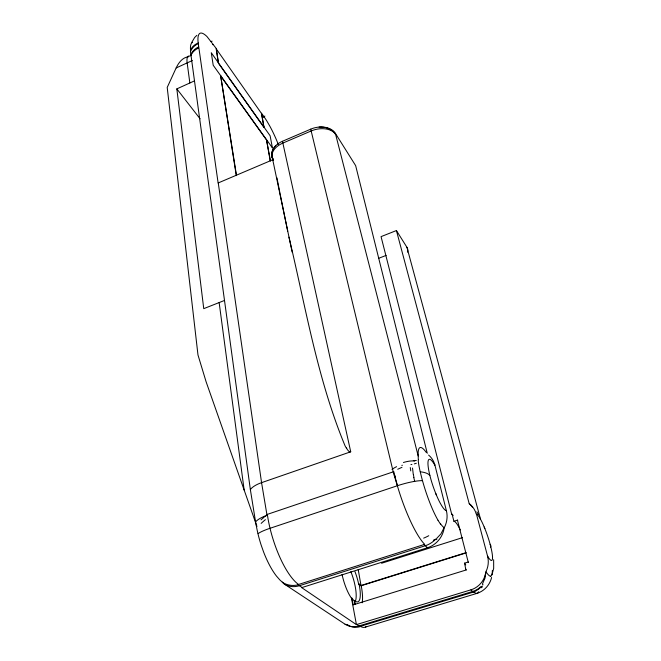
<?xml version="1.0" encoding="UTF-8"?>
<svg xmlns="http://www.w3.org/2000/svg" width="661" height="661" viewBox="0 0 661 661"><rect width="100%" height="100%" fill="white"/><g stroke="black" fill="none" stroke-linecap="round" stroke-linejoin="round"><path stroke-width="0.99" d="M490.33 576.144L489.685 575.913A38.198 6.42 72.4 0 1 486.686 572.798L485.893 571.691L485.571 574.467M485.686 572.847L485.703 572.765A20.698 19.681 -60.1 0 1 470.929 589.835L356.428 624.612L351.503 598.263A23.689 6.643 73.3 0 1 342.051 574.351M485.182 576.888L484.877 578.152A24.581 22.011 70.9 0 1 484.761 578.821M491.602 577.474C489.933 584.663 484.554 590.86 477.498 593.181M492.007 574.657L493.676 568.386L493.651 559.702M484.687 578.788L482.439 584.035M346.686 624.612L346.612 624.579A14.782 4.313 73.9 0 1 345.05 624.199L284.313 584.035A16.294 5.462 73.7 0 1 282.156 581.936A48.707 16.302 73 0 1 279.719 579.78L276.463 576.078A48.707 16.302 73 0 1 263.532 551.811L261.087 544.871A48.707 16.302 73 0 1 256.261 525.371A16.467 5.668 72.9 0 1 255.724 522.892L250.354 489.545L190.492 51.641A11.898 2.933 65.2 0 1 190.533 50.112L190.699 49.674M444.043 527.792L440.961 533.857L436.648 538.442M188.616 56.763C182.543 57.292 178.511 62.853 176.148 67.951L167.208 87.442L197.978 354.957L206.092 381.736L256.955 526.47M191.83 42.296L194.656 37.495L196.854 35.339M444.382 527.379L444.2 527.726A22.961 21.102 -52.1 0 1 427.436 547.779L301.68 587.637L356.403 624.62M256.261 525.379L256.642 524.76M480.332 587.579L478.531 589.315M273.266 159.194A18.772 12.881 -11.5 0 1 275.819 145.602L276.695 144.809A18.64 12.79 -11.5 0 1 282.47 141.272L310.736 129.151A18.781 12.956 -13.2 0 1 317.743 127.218L319.081 127.077A18.913 13.046 -13.2 0 1 335.334 133.291L355.651 165.63L427.262 453.281M261.012 519.852L263.301 517.827M263.442 517.712L265.4 515.927A22.507 8.163 -10.7 0 0 255.559 521.909M266.623 514.845L266.912 514.605A1.479 1.264 -60.4 0 1 267.333 514.374L393.799 471.657L394.716 475.606M435.516 539.219L435.739 539.07A23.069 21.169 -51.9 0 1 425.32 545.73L299.458 585.704A22.846 19.524 -60.9 0 1 284.313 584.035M434.533 539.863L434.996 539.558M434.219 540.07L433.335 540.632M397.724 469.244L401.971 467.319M176.148 67.951L192.359 60.515M278.331 144.511A36.925 8.188 66.9 0 0 269.928 126.334L267.135 121.5A36.9 8.18 66.9 0 0 265.433 118.815L261.566 113.213L264.02 127.515L218.452 63.249L216.345 48.608L207.017 36.595A40.751 9.56 65.6 0 0 198.16 42.742L218.122 182.981M224.509 300.449L203.745 308.654L176.826 88.888L194.251 80.989M236.283 175.619L220.634 75.618L236.44 175.091M270.242 160.987L266.474 139.595L270.432 160.854M273.439 159.466L218.246 182.932L261.566 482.654L266.912 514.605M480.473 518.968L406.92 247.28L396.418 230.549L381.058 236.63L451.727 514.374A31.009 5.66 71.6 0 1 453.182 515.431M378.48 258.385L386.131 255.394M416.347 463.27L414.307 463.873M282.478 141.322L350.718 451.793L261.566 482.654A22.119 9.114 -10 0 0 250.354 489.545M302.11 587.505L299.458 585.704A22.961 7.411 73.5 0 1 298.094 584.58A2.966 1.471 -6.4 0 0 298.549 584.464L424.222 544.499A2.999 1.165 -12.1 0 1 424.692 544.358A57.49 12.096 71.3 0 1 397.36 485.744L270.027 528.288A22.623 3.983 -14.8 0 0 258.137 533.609M451.727 514.374L452.124 514.25A31.009 5.652 71.6 0 1 452.347 514.349M452.124 514.25L453.909 521.256L457.429 520.124A24.35 4.363 71.5 0 1 457.734 520.182M381.562 563.263L462.419 537.657M354.974 571.608A23.689 6.635 73.2 0 1 358.626 583.944L361.146 585.464A30.199 8.453 73.2 0 1 362.154 602.807M361.146 585.464L465.947 552.67M358.626 583.944L361.046 585.786L466.154 552.902M351.503 598.263L351.916 598.139A23.689 6.635 73.2 0 0 354.246 600.783L354.949 604.518M351.916 598.139L353.164 604.873L465.898 570.055L464.576 563.147L468.195 562.024A24.35 4.363 71.5 0 0 468.542 562.594M354.246 600.783L355.205 601.122A23.697 6.627 73.2 0 0 359.287 585.233L358.997 583.828M478.688 591.752A51.897 9.461 71.6 0 1 473.838 591.95A2.884 0.859 -13.2 0 1 473.433 592.082L360.047 626.454A20.838 5.858 73.7 0 1 358.956 625.942L356.816 624.496M365.45 627.082L477.126 593.33M410.944 464.633L411.902 464.41M413.778 481.505L414.695 481.348L413.761 477.432M422.42 480.646L421.197 480.646A23.242 4.247 -16 0 0 419.479 480.745L417.099 480.993A23.242 4.247 -16 0 0 405.292 483.389L401.268 484.513A23.242 4.247 -16 0 0 397.459 485.711L395.113 477.011M434.798 464.708L434.888 465.204L434.541 464.625A27.101 5.073 71 0 0 428.353 467.914A27.101 5.073 71 0 0 440.127 502.971L441.705 505.731A27.101 5.073 71 0 0 446.117 510.581L446.373 510.631A23.986 22.011 -50.5 0 1 444.44 527.404M347.653 624.984L347.793 625.025A44.138 12.856 73.4 0 0 347.983 625.075M349.553 451.678L350.107 451.843A1.438 1.239 -47.1 0 0 350.718 451.793M354.668 600.7L355.304 604.245M427.436 547.779L425.32 545.73A23.631 4.991 71.7 0 1 424.222 544.499M470.929 589.835L472.623 591.471A21.408 3.916 71.9 0 0 473.433 592.082M176.826 88.888L200.093 118.815M440.59 524.272L437.979 520.257M220.427 75.718L266.284 139.678M346.298 448.018L345.934 447.406A55.111 47.716 -41.1 0 1 345.075 445.861C317.404 379.199 305.646 307.035 288.956 237.15M476.837 511.804L478.415 514.432M434.93 465.212L446.373 510.631M487.562 556.05L487.901 556.636A24.457 3.966 71.3 0 0 491.875 551.786A24.457 3.966 71.3 0 0 481.241 520.587L479.96 518.249A24.457 3.966 71.3 0 0 476.457 514.118L487.719 556.736M436.541 495.378L435.764 493.511M484.199 527.015L484.852 528.593M396.418 230.549L469.203 503.707A21.036 19.656 -47.4 0 1 476.234 514.084M397.36 485.744L393.7 473.805L310.736 129.151M457.429 520.124L468.195 562.024M418.297 459.593L418.198 455.958L335.342 133.291M271.977 156.145L292.17 252.18M287.709 231.193L280.041 193.615M279.487 190.806L279.859 192.681M279.306 189.872L277.48 180.585M276.942 177.817L277.298 179.66M264.02 127.515L261.376 113.295L216.147 48.707L218.452 63.249M358.212 569.542L361.046 585.786M412.522 468.021L413.282 474.507M189.847 82.98L187.162 62.894A24.622 6.205 65.4 0 1 189.93 56.135M219.146 302.573L244.157 490.057M418.297 459.957L418.306 461.651A42.345 7.965 71.9 0 0 419.628 469.178L420.198 471.822A23.069 9.733 -12.5 0 1 429.865 475.424M267.333 514.374A55.747 17.946 72.9 0 0 267.92 518.117L268.259 519.992A55.937 18.004 72.9 0 0 270.027 528.288A55.821 17.963 72.9 0 0 298.541 584.456M420.289 471.937A42.494 7.833 72 0 0 422.503 480.704A42.56 7.825 72 0 0 437.962 520.174M416.331 460.444A15.021 5.371 16.9 0 1 413.332 460.634M392.014 469.45A22.648 19.954 -30.8 0 1 396.608 466.674M403.425 462.493A24.011 10.551 -28.1 0 1 414.728 461.023M410.266 467.55A51.988 15.41 -89.1 0 1 410.745 470.888M402.409 465.245A22.912 0.686 -13.9 0 1 401.805 465.402M413.918 477.465A27.77 14.765 66.1 0 1 413.439 474.573M395.427 477.093A15.377 4.544 69.8 0 1 395.047 475.763M436.863 539.12A12.947 9.741 -74.3 0 1 435.905 539.707M273.299 160.061A18.715 12.072 -12.7 0 1 282.825 143.098L311.133 130.977A18.855 12.229 -14.2 0 1 335.557 134.29A18.855 14.145 -11.3 0 0 319.081 127.077M345.05 624.199A20.491 18.202 -66.7 0 0 358.956 625.942L472.623 591.471A20.607 19.615 -60.6 0 0 481.175 586.365M428.758 535.716A21.871 9.461 -25.1 0 1 423.651 538.137M406.92 247.28A16.302 9.651 -14.6 0 1 407.573 252.18M349.421 451.827A15.352 13.22 -45.6 0 1 346.463 447.927M478.382 589.116A20.598 18.483 76.6 0 1 473.846 591.983M366.491 626.43A50.533 14.145 73.2 0 1 360.402 626.339M443.977 527.536A42.395 7.849 72 0 1 440.474 523.71M418.198 455.958A41.296 7.899 71.1 0 1 426.246 452.405M360.063 626.645A20.772 17.533 89.9 0 1 346.695 624.414M298.119 584.853A22.631 19.772 -44.7 0 1 282.239 582.151M481.762 586.365A5.395 3.751 -23.3 0 1 481.01 587.736M482.654 585.101A6.593 0.727 -57.3 0 1 482.993 584.539M490.123 544.267A19.871 7.164 -13.1 0 1 490.669 547.134M265.631 516.158A15.955 15.377 -10.2 0 1 266.854 515.134M261.153 523.413A22.449 5.404 -33.4 0 1 265.408 519.662M433.93 539.963A13.542 1.545 -31 0 1 433.649 540.144M212.735 44.692A15.806 10.006 -36.3 0 1 213.387 44.378M263.012 117.361A14.55 9.965 -36 0 1 264.103 116.832M190.756 55.02A16.401 13.385 -2.5 0 1 198.507 46.989M190.492 51.641A16.343 13.377 -2.4 0 1 198.209 43.618M263.83 116.741A14.302 6.924 -46 0 1 264.879 116.072M210.983 41.494A15.583 14.815 -19.1 0 1 212.107 41.18M190.781 49.699A16.401 12.906 9.6 0 1 198.333 42.99M190.831 55.689A16.385 12.526 -6.5 0 1 198.614 47.931M273.274 159.962A18.715 13.955 -9.3 0 1 275.819 145.61M428.601 455.074A23.267 20.888 -44.7 0 1 434.756 464.625M487.694 556.736A21.59 20.524 -57.5 0 1 486.075 571.401M469.269 503.748A37.272 6.18 71.3 0 1 472.458 507.276M485.438 574.442A22.937 22.474 58.2 0 1 485 576.838M482.348 586.629A14.848 3.627 -67.5 0 1 481.679 587.67M492.321 570.6A38.206 6.436 72.5 0 1 490.346 576.202M192.591 42.387A35.611 8.684 65.5 0 0 190.451 48.509A35.512 8.659 65.5 0 0 190.533 50.112M466.36 570.063A31.009 5.66 71.6 0 1 465.625 569.005M350.842 571.6A23.672 6.709 73.3 0 1 355.378 601.221M465.741 564.94A24.333 4.429 71.6 0 1 464.576 563.147M453.909 521.256A24.333 4.429 71.6 0 1 460.312 529.982M272.415 147.882L213.206 65.249L211.28 52.748L270.118 135.761L272.415 147.882"/></g></svg>
